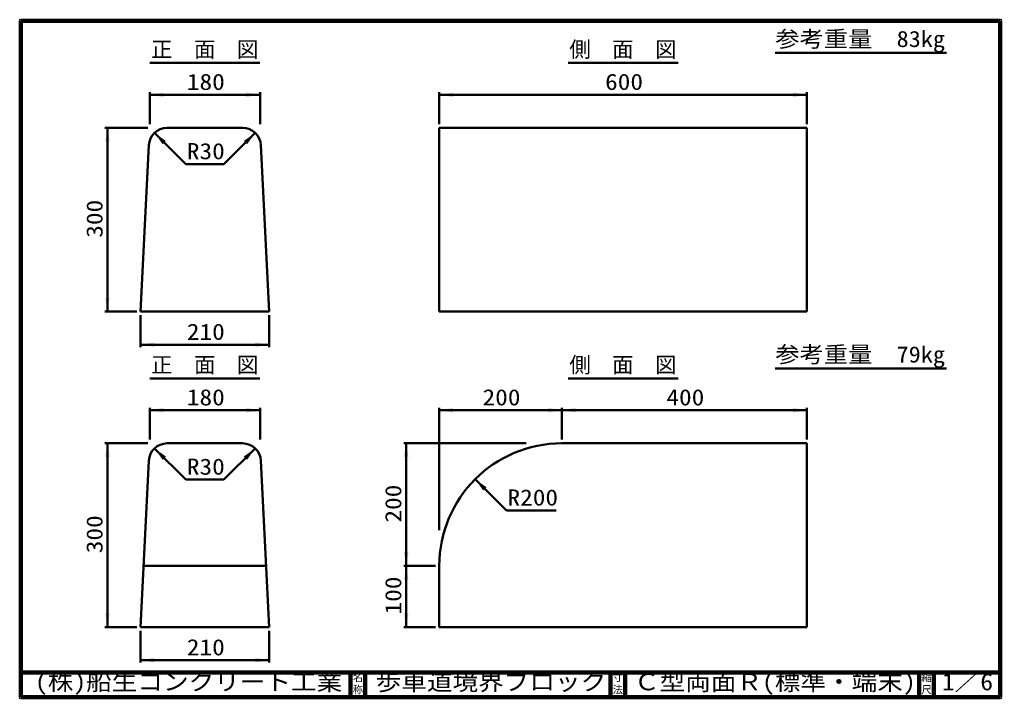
# Model space of a CAD drawing. Units: millimetres, scale not verified, with parts at other scales. Extents: x 100 to 4105, y 100 to 2870.
import ezdxf
from ezdxf.enums import TextEntityAlignment as Align

# ---------------------------------------------------------------- set-up
doc = ezdxf.new("R2010")
doc.units = ezdxf.units.MM
doc.header["$LTSCALE"] = 5
doc.layers.add('V-nasSTD', color=7, linetype='Continuous', lineweight=50)
doc.styles.add('ＭＳ ゴシック', font='')
doc.styles.get('ＭＳ ゴシック').set_extended_font_data('MS Gothic')

msp = doc.modelspace()

# ---------------------------------------------------------------- hatches: boundary and pattern name
at = {"layer": 'V-nasSTD'}
for points in [[(686.866, 2553.991), (630.616, 2563.366), (686.866, 2572.741)], [(1024.366, 2553.991), (1080.616, 2563.366), (1024.366, 2572.741)], [(1868.116, 2553.991), (1811.866, 2563.366), (1868.116, 2572.741)], [(3255.616, 2553.991), (3311.866, 2563.366), (3255.616, 2572.741)], [(467.491, 2372.116), (458.116, 2428.366), (448.741, 2372.116)], [(683.413, 2361.303), (650.268, 2407.707), (696.671, 2374.561)], [(1027.818, 2361.303), (1060.964, 2407.707), (1014.56, 2374.561)], [(467.491, 1734.616), (458.116, 1678.366), (448.741, 1734.616)], [(649.366, 1552.741), (593.116, 1543.366), (649.366, 1533.991)], [(1061.866, 1552.741), (1118.116, 1543.366), (1061.866, 1533.991)], [(686.866, 1266.491), (630.616, 1275.866), (686.866, 1285.241)], [(1024.366, 1266.491), (1080.616, 1275.866), (1024.366, 1285.241)], [(1868.116, 1266.491), (1811.866, 1275.866), (1868.116, 1285.241)], [(2255.616, 1266.491), (2311.866, 1275.866), (2255.616, 1285.241)], [(2368.116, 1266.491), (2311.866, 1275.866), (2368.116, 1285.241)], [(3255.616, 1266.491), (3311.866, 1275.866), (3255.616, 1285.241)], [(467.491, 1084.616), (458.116, 1140.866), (448.741, 1084.616)], [(1686.241, 1084.616), (1676.866, 1140.866), (1667.491, 1084.616)], [(683.413, 1073.803), (650.268, 1120.207), (696.671, 1087.061)], [(1027.818, 1073.803), (1060.964, 1120.207), (1014.56, 1087.061)], [(1991.458, 948.015), (1958.312, 994.419), (2004.716, 961.274)], [(1686.241, 697.116), (1676.866, 640.866), (1667.491, 697.116)], [(1686.241, 584.616), (1676.866, 640.866), (1667.491, 584.616)], [(467.491, 447.116), (458.116, 390.866), (448.741, 447.116)], [(1686.241, 447.116), (1676.866, 390.866), (1667.491, 447.116)], [(649.366, 265.241), (593.116, 255.866), (649.366, 246.491)], [(1061.866, 265.241), (1118.116, 255.866), (1061.866, 246.491)]]:
    msp.add_hatch(color=256, dxfattribs=at).paths.add_polyline_path(points)

# ---------------------------------------------------------------- linework, layer by layer
at = {"layer": 'V-nasSTD', "lineweight": 100}
for p, q in [((105, 2865), (105, 105)), ((4100, 2865), (105, 2865)), ((4100, 105), (4100, 2865)), ((105, 205), (4100, 205)), ((1450, 205), (1450, 105)), ((1510, 205), (1510, 105)), ((2510, 205), (2510, 105)), ((2570, 205), (2570, 105)), ((3770, 205), (3770, 105)), ((3830, 205), (3830, 105)), ((105, 105), (4100, 105))]:
    msp.add_line(p, q, dxfattribs=at)
at = {"layer": 'V-nasSTD'}
for p, q in [((3880.634, 2734.134), (3182.634, 2734.134)), ((631.241, 2693.366), (1079.991, 2693.366)), ((2337.491, 2693.366), (2786.241, 2693.366)), ((630.616, 2573.366), (630.616, 2443.366)), ((630.616, 2563.366), (1080.616, 2563.366)), ((1080.616, 2573.366), (1080.616, 2443.366)), ((1811.866, 2573.366), (1811.866, 2443.366)), ((1811.866, 2563.366), (3311.866, 2563.366)), ((3311.866, 2573.366), (3311.866, 2443.366)), ((448.116, 2428.366), (623.116, 2428.366)), ((458.116, 1678.366), (458.116, 2428.366)), ((777.547, 2280.428), (650.268, 2407.707)), ((1009.272, 2428.366), (701.959, 2428.366)), ((933.685, 2280.428), (1060.964, 2407.707)), ((1811.866, 2428.366), (1811.866, 1678.366)), ((3311.866, 2428.366), (1811.866, 2428.366)), ((3311.866, 1678.366), (3311.866, 2428.366)), ((627.053, 2357.111), (593.116, 1678.366)), ((1084.179, 2357.111), (1118.116, 1678.366)), ((777.547, 2280.428), (933.685, 2280.428)), ((448.116, 1678.366), (578.116, 1678.366)), ((593.116, 1678.366), (1118.116, 1678.366)), ((593.116, 1533.366), (593.116, 1663.366)), ((1118.116, 1533.366), (1118.116, 1663.366)), ((1811.866, 1678.366), (3311.866, 1678.366)), ((593.116, 1543.366), (1118.116, 1543.366)), ((3880.634, 1446.634), (3182.634, 1446.634)), ((631.241, 1405.866), (1079.991, 1405.866)), ((2337.491, 1405.866), (2786.241, 1405.866)), ((630.616, 1285.866), (630.616, 1155.866)), ((1080.616, 1285.866), (1080.616, 1155.866)), ((1811.866, 1285.866), (1811.866, 785.866)), ((2311.866, 1285.866), (2311.866, 1155.866)), ((3311.866, 1285.866), (3311.866, 1155.866)), ((630.616, 1275.866), (1080.616, 1275.866)), ((1811.866, 1275.866), (2311.866, 1275.866)), ((2311.866, 1275.866), (3311.866, 1275.866)), ((448.116, 1140.866), (623.116, 1140.866)), ((458.116, 390.866), (458.116, 1140.866)), ((1009.272, 1140.866), (701.959, 1140.866)), ((1666.866, 1140.866), (2166.866, 1140.866)), ((1676.866, 640.866), (1676.866, 1140.866)), ((3311.866, 1140.866), (2311.866, 1140.866)), ((3311.866, 390.866), (3311.866, 1140.866)), ((777.547, 992.928), (650.268, 1120.207)), ((933.685, 992.928), (1060.964, 1120.207)), ((627.053, 1069.611), (593.116, 390.866)), ((1084.179, 1069.611), (1118.116, 390.866)), ((777.547, 992.928), (933.685, 992.928)), ((2085.592, 867.14), (1958.312, 994.419)), ((2085.592, 867.14), (2288.161, 867.14)), ((605.616, 640.866), (1105.616, 640.866)), ((1666.866, 640.866), (1796.866, 640.866)), ((1676.866, 390.866), (1676.866, 640.866)), ((1811.866, 640.866), (1811.866, 390.866)), ((448.116, 390.866), (578.116, 390.866)), ((593.116, 390.866), (1118.116, 390.866)), ((593.116, 245.866), (593.116, 375.866)), ((1118.116, 245.866), (1118.116, 375.866)), ((1666.866, 390.866), (1796.866, 390.866)), ((1811.866, 390.866), (3311.866, 390.866)), ((593.116, 255.866), (1118.116, 255.866))]:
    msp.add_line(p, q, dxfattribs=at)
at = {"layer": 'V-nasSTD', "lineweight": 13}
msp.add_lwpolyline([(100, 100), (100, 2870), (4105, 2870), (4105, 100)], close=True, dxfattribs=at)
at = {"layer": 'V-nasSTD'}
for centre, radius, start, end in [((701.959, 2353.366), 75, 90, 177.13759), ((1009.272, 2353.366), 75, 2.86241, 90), ((701.959, 1065.866), 75, 90, 177.13759), ((1009.272, 1065.866), 75, 2.86241, 90), ((2311.866, 640.866), 500, 90, 180)]:
    msp.add_arc(centre, radius, start, end, dxfattribs=at)

# ---------------------------------------------------------------- texts
at = {"layer": 'V-nasSTD', "style": 'ＭＳ ゴシック', "width": 1.1}
for s, height, p in [('参考重量\u300083kg', 65.98, (3182.634, 2824.134)), ('参考重量\u300079kg', 65.98, (3182.634, 1536.634)), ('(株)船生コンクリート工業', 69.65, (162.5, 202.5)), ('歩車道境界ブロック', 69.65, (1552.5, 202.5)), ('Ｃ型両面Ｒ(標準・端末)', 69.65, (2606.25, 202.5)), ('1／6', 69.65, (3862.5, 202.582))]:
    msp.add_text(s, height=height, dxfattribs=at).set_placement(p, align=Align.TOP_LEFT)
at = {"layer": 'V-nasSTD', "style": 'ＭＳ ゴシック'}
for s, height, p in [('正\u3000面\u3000図', 64.15, (636.241, 2780.866)), ('側\u3000面\u3000図', 64.15, (2342.491, 2780.866)), ('正\u3000面\u3000図', 64.15, (636.241, 1493.366)), ('側\u3000面\u3000図', 64.15, (2342.491, 1493.366)), ('名', 30.79, (1458.982, 200.999)), ('寸', 30.79, (2518.982, 200.999)), ('縮', 30.79, (3778.982, 200.999)), ('称', 30.79, (1458.976, 151.01)), ('法', 30.79, (2518.976, 151.01)), ('尺', 30.79, (3778.976, 151.01))]:
    msp.add_text(s, height=height, dxfattribs=at).set_placement(p, align=Align.TOP_LEFT)
at = {"layer": 'V-nasSTD', "style": 'ＭＳ ゴシック', "width": 1.15}
for s, p in [('180', (782.116, 2563.366)), ('600', (2488.366, 2563.366)), ('R30', (782.116, 2280.428)), ('210', (782.116, 1543.366)), ('180', (782.116, 1275.866)), ('200', (1988.366, 1275.866)), ('400', (2738.366, 1275.866)), ('R30', (782.116, 992.928)), ('R200', (2090.161, 867.14)), ('210', (782.116, 255.866))]:
    msp.add_text(s, height=65.98, dxfattribs=at).set_placement(p, align=Align.BOTTOM_LEFT)
for s, p in [('300', (458.116, 1979.866)), ('200', (1676.866, 817.366)), ('300', (458.116, 692.366)), ('100', (1676.866, 442.366))]:
    msp.add_text(s, height=65.98, rotation=90, dxfattribs=at).set_placement(p, align=Align.BOTTOM_LEFT)

doc.saveas('drawing.dxf')
